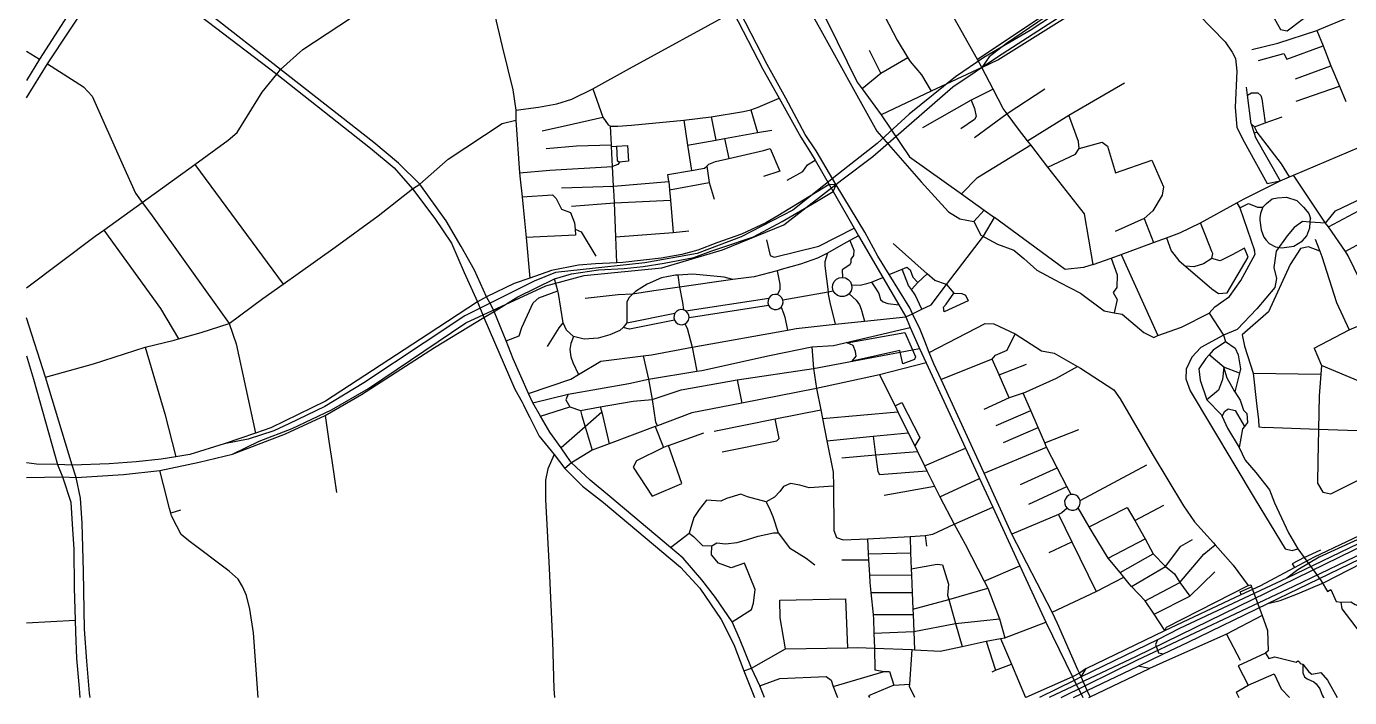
# Model space of a CAD drawing. Header units: inches. Extents: x 13372745 to 13380225, y 3541222 to 3545722.
# Drawn here: x 13372745 to 13374810, y 3541222 to 3542269 of the extents above; entities that cross this region are included whole.
import ezdxf

# ---------------------------------------------------------------- set-up
doc = ezdxf.new("R2010")
doc.units = ezdxf.units.IN
doc.header["$MEASUREMENT"] = 0

msp = doc.modelspace()

# ---------------------------------------------------------------- linework, layer by layer
for points in [[(13374235.9, 3542205.3), (13374229, 3542217.7), (13374108.2, 3542432.2), (13374052.5, 3542510.2), (13374044.9, 3542517.9), (13374019.4, 3542543.8), (13373992.9, 3542570.7), (13373984.6, 3542579.1), (13373949.3, 3542612.3), (13373929.7, 3542630.7), (13373860, 3542696.2), (13373823.4, 3542730.6), (13373725.6, 3542822.4), (13373700.7, 3542848.3), (13373667.4, 3542879.3), (13373638.8, 3542906.4), (13373629.2, 3542918), (13373626.1, 3542921.8)], [(13373599.9, 3542904.4), (13373603, 3542900), (13373699.1, 3542765.9), (13373778.5, 3542634.2), (13373783.8, 3542626.6), (13373830.6, 3542558.6), (13373856.1, 3542521.7), (13373870.5, 3542500.5), (13373900.6, 3542456.5), (13373932, 3542396.4), (13373950.8, 3542360.6), (13373983.3, 3542298.4), (13373994.3, 3542277.4), (13374041.1, 3542182.5), (13374049.1, 3542171.8), (13374079, 3542131.4)], [(13373580.7, 3542871.2), (13373638.5, 3542788.1), (13373695.7, 3542706), (13373754, 3542623.4), (13373829.3, 3542514.9), (13373885.3, 3542434.6), (13373902.2, 3542410.3), (13373984.5, 3542263.2), (13374032.9, 3542175.9), (13374072.1, 3542106), (13374141.4, 3542026.5), (13374183.9, 3541980), (13374201.5, 3541969.1), (13374223.5, 3541964.7), (13374239.7, 3541982.6)], [(13375195.8, 3542767.1), (13375059.7, 3542693.2), (13374860.4, 3542584.2), (13374517.1, 3542389.3), (13374435.4, 3542345), (13374311.1, 3542263.1), (13374238.9, 3542220.5), (13374195, 3542190.6), (13374122.3, 3542132.4), (13374072.4, 3542086.8), (13374012.1, 3542039.2), (13373941.1, 3541982.5), (13373860.4, 3541940.7), (13373791.7, 3541914.9), (13373710.2, 3541900.2), (13373570.5, 3541885.5), (13373537.4, 3541871.5), (13373429.1, 3541817.7), (13373365.5, 3541775.6), (13373271.5, 3541713.1), (13373210.7, 3541676.4), (13373154.6, 3541648.9)], [(13373159.6, 3541641.8), (13373220.9, 3541670.9), (13373278.6, 3541704), (13373430.4, 3541806.6), (13373555.3, 3541864.3), (13373615.5, 3541880.4), (13373736.4, 3541892.3), (13373831.1, 3541920.4), (13373926.9, 3541959.5), (13374017.2, 3542029.6), (13374066, 3542066.5), (13374190.5, 3542174.8), (13374260.5, 3542221.9), (13374442.1, 3542339.3), (13374520.5, 3542384.2), (13374863.5, 3542578.3), (13375060.4, 3542685.5), (13375199, 3542760.9)], [(13374127.5, 3541821), (13374123.6, 3541830.3), (13374091.5, 3541882.1), (13374073.8, 3541910.7), (13374053.4, 3541948), (13374008.8, 3542022.3), (13373977.1, 3542075), (13373960.1, 3542100.7), (13373930.1, 3542157.3), (13373900.9, 3542209.7), (13373842.3, 3542324.1), (13373830.8, 3542341.5), (13373812.6, 3542370.1), (13373640.3, 3542621.1), (13373599.9, 3542676.9), (13373591.3, 3542688.9), (13373581.1, 3542700.1)], [(13373581.1, 3542700.1), (13373585.9, 3542686.8), (13373595, 3542674.2), (13373633.7, 3542620.6), (13373711.1, 3542507.1), (13373800.1, 3542371.8), (13373819.1, 3542343.6), (13373835.4, 3542317), (13373847.9, 3542292.1), (13373894, 3542202.5), (13373919.7, 3542157.4), (13373953.4, 3542096.4), (13373968.6, 3542072.6), (13373975.7, 3542060.3), (13373997.4, 3542022.6), (13374003.7, 3542011.6), (13374036.4, 3541954.5), (13374043.2, 3541942.7), (13374081.4, 3541877.3), (13374106.2, 3541835), (13374117.2, 3541816.3)], [(13373386.7, 3542588.3), (13373395.7, 3542574.1), (13373417.4, 3542539.8), (13373430.1, 3542514.3), (13373439.1, 3542492.1), (13373442.3, 3542484.3), (13373453.7, 3542433.3), (13373459.7, 3542370.4), (13373464.8, 3542338.6), (13373467, 3542324.4), (13373475.3, 3542288.3), (13373487.5, 3542238.1), (13373503.9, 3542170.2), (13373508.6, 3542138.6), (13373508.6, 3542123.1), (13373514.5, 3542040.9), (13373515.3, 3542031.1), (13373518.3, 3542003.1), (13373522.4, 3541965.9), (13373524.9, 3541940.1), (13373530.5, 3541876.6)], [(13374766.1, 3542266.1), (13374805.9, 3542282.4), (13374877.8, 3542329.4), (13374953.6, 3542398.5), (13375060.7, 3542443.3), (13375067.9, 3542446.3)], [(13372877.8, 3542392.1), (13372867.8, 3542377.2), (13372856.4, 3542360.1), (13372765, 3542218.2), (13372744.9, 3542184.9)], [(13372877.8, 3542392.1), (13372890.8, 3542381.9), (13372909.5, 3542367.6), (13373135.7, 3542194.5), (13373282, 3542079.4), (13373318.7, 3542048.5), (13373347.2, 3542016), (13373382.3, 3541969.4), (13373408.3, 3541931.1), (13373428.1, 3541885.3), (13373448.6, 3541839.3), (13373458.6, 3541815), (13373507.3, 3541703.4), (13373518.6, 3541682.7), (13373520.5, 3541678.8)], [(13373358.6, 3542023.2), (13373325.4, 3542055.7), (13373286.8, 3542088.2), (13373141.6, 3542201.8), (13372917.5, 3542377.5), (13372899, 3542392)], [(13373950.8, 3542360.6), (13374023.7, 3542392.8), (13374033.6, 3542382.9), (13374103.7, 3542247.9), (13374120.5, 3542220.1), (13374124, 3542214.3), (13374141.9, 3542193.9), (13374156.7, 3542168)], [(13374621.3, 3542408.3), (13374702, 3542264.4), (13374712.2, 3542262.1), (13374735.8, 3542280), (13374754.1, 3542290), (13374794.2, 3542311.9), (13374806.7, 3542318.7)], [(13372744.9, 3542157.7), (13372777.7, 3542211), (13372882.3, 3542369), (13372890.8, 3542381.9)], [(13374490.7, 3542384.8), (13374444.1, 3542358.7), (13374274.2, 3542242.7), (13374247.4, 3542221.6), (13374235.9, 3542205.3)], [(13374444.1, 3542358.7), (13374417.2, 3542343.3), (13374229, 3542217.7)], [(13374235.9, 3542205.3), (13374261.1, 3542217.1), (13374454.8, 3542338.7), (13374498.5, 3542363.3)], [(13374529.9, 3542357.5), (13374555.7, 3542324.2), (13374574.1, 3542287.9), (13374615.4, 3542245.1), (13374626.4, 3542229.2), (13374631.8, 3542219.2), (13374633.8, 3542199.3), (13374631.3, 3542143.1), (13374633.8, 3542111.3), (13374645.3, 3542089.4), (13374681.1, 3542024.3), (13374701.5, 3542028.2)], [(13373141.6, 3542201.8), (13373176.2, 3542233.3), (13373288.8, 3542307), (13373464.8, 3542338.6)], [(13373508.6, 3542138.6), (13373544, 3542143.4), (13373572.8, 3542148.5), (13373595.8, 3542155.5), (13373628.7, 3542171.8), (13373686.2, 3542203.7), (13373847.9, 3542292.1)], [(13374657.1, 3542233.3), (13374697.7, 3542243.3), (13374758.9, 3542262.8), (13374766.1, 3542266.1)], [(13374758.9, 3542262.8), (13374768.5, 3542239), (13374780.8, 3542207.5), (13374793.9, 3542176), (13374803.8, 3542152.2)], [(13372744.9, 3542230.4), (13372765, 3542218.2)], [(13374060.2, 3542232.3), (13374078.2, 3542195.8)], [(13374667.5, 3542216.2), (13374707.2, 3542227.2), (13374711.8, 3542217.9), (13374768.5, 3542239)], [(13374701.5, 3542028.2), (13374715.8, 3542034.5), (13374722.4, 3542037.3), (13374894.2, 3542109.8), (13375051.4, 3542174), (13375217.4, 3542235.7), (13375244.6, 3542237.9)], [(13372777.7, 3542211), (13372834.1, 3542175), (13372847.6, 3542160.4), (13372895.9, 3542051.5), (13372915, 3542008.9), (13372925.6, 3541994.6), (13372938.5, 3541977.4), (13373061.3, 3541805.7), (13373072.1, 3541774.2), (13373102.2, 3541634.6)], [(13374120.5, 3542220.1), (13374078.2, 3542195.8), (13374049.1, 3542171.8)], [(13374235.9, 3542205.3), (13374156.7, 3542168), (13374079, 3542131.4)], [(13374409.9, 3541897.5), (13374396.1, 3541976.7), (13374339.1, 3542049.8), (13374312.2, 3542084.4), (13374307.1, 3542090.9), (13374293.2, 3542108.7), (13374275.2, 3542132.9), (13374269.3, 3542141), (13374253.5, 3542171.5), (13374235.9, 3542205.3)], [(13374725.3, 3542187.5), (13374780.8, 3542207.5)], [(13372744.9, 3541861.4), (13372852.3, 3541941.7), (13372865.7, 3541951.4), (13372925.6, 3541994.6), (13373007.6, 3542054), (13373059.5, 3542091.5), (13373073.9, 3542103.8), (13373112.9, 3542166.4), (13373135.7, 3542194.5), (13373141.6, 3542201.8)], [(13373628.7, 3542171.8), (13373644.3, 3542127.4), (13373652.7, 3542115.5), (13373656.2, 3542113.7), (13373667.6, 3542113.5), (13373689.3, 3542115.4), (13373771, 3542123.1), (13373813.6, 3542127.9), (13373863.8, 3542136.5), (13373875.6, 3542139.1), (13373887, 3542143), (13373919.7, 3542157.4)], [(13374253.5, 3542171.5), (13374219.5, 3542154.3), (13374224.5, 3542141), (13374227.2, 3542128.8), (13374224.2, 3542123.8), (13374203.1, 3542109.4)], [(13374334, 3542171.2), (13374275.2, 3542132.9), (13374224.2, 3542095.2)], [(13374307.1, 3542090.9), (13374371.8, 3542130.7), (13374458.8, 3542181.4)], [(13374661.4, 3542112.8), (13374656.1, 3542117.3), (13374650.5, 3542162.1), (13374649, 3542174.3)], [(13374650.5, 3542162.1), (13374656.9, 3542165.6), (13374666.5, 3542165.6), (13374671.3, 3542161.3), (13374673, 3542156), (13374677.9, 3542118.7)], [(13374726.4, 3542152.5), (13374793.9, 3542176)], [(13374219.5, 3542154.3), (13374143.3, 3542111.1)], [(13373358.6, 3542023.2), (13373403.2, 3542062), (13373487.4, 3542118), (13373508.6, 3542123.1)], [(13373549.5, 3542106.3), (13373598.8, 3542117), (13373644.3, 3542127.4)], [(13373771, 3542123.1), (13373776.5, 3542083.7), (13373782.9, 3542044.6)], [(13373813.6, 3542127.9), (13373820.6, 3542091.8)], [(13373875.6, 3542139.1), (13373885.9, 3542103.8)], [(13374079, 3542131.4), (13374123.1, 3542065.8), (13374204, 3542008.1), (13374239.7, 3541982.6), (13374255.7, 3541971.2)], [(13374339.1, 3542049.8), (13374382.3, 3542069.8), (13374387.6, 3542078.8), (13374386.7, 3542089.7), (13374371.8, 3542130.7)], [(13374715.8, 3542034.5), (13374703.5, 3542054.6), (13374665.4, 3542104.3), (13374661.4, 3542112.8), (13374677.9, 3542118.7), (13374704.6, 3542128.3)], [(13373666.4, 3541900.2), (13373664.9, 3541940.7), (13373662.6, 3541993.9), (13373662.1, 3542005.2), (13373661.3, 3542020.1), (13373659.6, 3542050.6), (13373657.9, 3542082), (13373657.8, 3542084.4), (13373656.2, 3542113.7)], [(13373776.5, 3542083.7), (13373820.6, 3542091.8), (13373834.2, 3542094.3), (13373885.9, 3542103.8), (13373908.4, 3542107.2)], [(13374656.1, 3542117.3), (13374660.9, 3542102.6), (13374663.1, 3542095.8), (13374701.5, 3542028.2)], [(13374665.4, 3542104.3), (13374660.9, 3542102.6)], [(13373556, 3542078.5), (13373603.1, 3542082.8), (13373657.8, 3542084.4)], [(13373657.9, 3542082), (13373665.6, 3542082.4), (13373683.1, 3542083.3), (13373684.3, 3542059.1), (13373670.4, 3542057.6), (13373667.9, 3542053.8), (13373659.6, 3542050.6)], [(13373665.6, 3542082.4), (13373666.9, 3542059.8), (13373670.4, 3542057.6)], [(13373834.2, 3542094.3), (13373841.1, 3542063.2)], [(13374204, 3542008.1), (13374229.2, 3542033.6), (13374312.2, 3542084.4)], [(13374387.6, 3542078.8), (13374423.6, 3542088.8), (13374431.9, 3542082.4), (13374444.7, 3542040.7), (13374501, 3542060.7), (13374519.5, 3542018.8), (13374517.4, 3542005.9), (13374502.8, 3541981.3), (13374489.3, 3541969.5), (13374444.2, 3541949.3)], [(13373661.3, 3542020.1), (13373747.4, 3542027.1), (13373745.8, 3542038.4), (13373782.9, 3542044.6), (13373803, 3542048), (13373806.5, 3542051.3), (13373809.8, 3542054.5), (13373820.3, 3542058.5), (13373841.1, 3542063.2), (13373895.2, 3542075.4), (13373905.4, 3542078.9), (13373920.7, 3542043.3), (13373895, 3542035.3)], [(13373932.2, 3542029.1), (13373956.3, 3542042.7), (13373963.6, 3542053.5), (13373975.7, 3542060.3)], [(13374772.3, 3541962.3), (13374788.1, 3541981.7), (13374819.7, 3541996.5), (13374871.1, 3542021.3), (13374902.9, 3542043.7), (13374922.4, 3542052.3), (13374941.3, 3542060.6), (13374960, 3542061.8)], [(13373007.6, 3542054), (13373145.3, 3541866.8)], [(13373514.5, 3542040.9), (13373561.8, 3542044.7), (13373659.6, 3542050.6)], [(13373806.5, 3542051.3), (13373810.5, 3542025.8), (13373818, 3541999.8)], [(13372774.5, 3541721.9), (13372849.4, 3541742.9), (13372929.9, 3541768.8), (13372975.2, 3541779.5), (13372982.4, 3541781.6), (13373017.4, 3541791.8), (13373061.3, 3541805.7), (13373113.9, 3541844.5), (13373145.3, 3541866.8), (13373168.8, 3541883.5), (13373226.7, 3541925), (13373293.9, 3541973.5), (13373347.2, 3542016), (13373358.6, 3542023.2)], [(13373475, 3541824.3), (13373470.2, 3541834.1), (13373462.8, 3541847.3), (13373444, 3541889), (13373423.4, 3541925.8), (13373399.7, 3541965.8), (13373358.6, 3542023.2)], [(13374008.8, 3542022.3), (13373997.4, 3542022.6), (13373917.5, 3541973.5), (13373898.8, 3541962.5), (13373860.6, 3541945.1), (13373822.1, 3541931.4), (13373792.5, 3541919.9), (13373767.8, 3541913.2), (13373735.3, 3541907.7), (13373708, 3541904.3), (13373675.8, 3541900.7), (13373666.4, 3541900.2), (13373633.1, 3541898.6), (13373606.4, 3541896.5), (13373564.5, 3541888.5), (13373530.5, 3541876.6), (13373505.8, 3541867.9), (13373462.8, 3541847.3)], [(13373475, 3541824.3), (13373511.6, 3541847.4), (13373569.2, 3541875.5), (13373595.4, 3541883.3), (13373637.8, 3541889.2), (13373677.6, 3541891.3), (13373707.5, 3541894.7), (13373740.2, 3541899.6), (13373786.2, 3541908.5), (13373812.7, 3541918.4), (13373830.1, 3541924.3), (13373879.5, 3541940.7), (13373924.5, 3541964.9), (13373977.8, 3541996.1), (13374003.7, 3542011.6), (13374008.8, 3542022.3)], [(13373580.1, 3542017.4), (13373661.3, 3542020.1)], [(13373747.4, 3542027.1), (13373748.5, 3542014.2), (13373749.9, 3541998.3), (13373754.4, 3541947.6)], [(13373748.5, 3542014.2), (13373810.5, 3542025.8)], [(13374645.2, 3542000), (13374701.5, 3542028.2)], [(13374772.3, 3541962.3), (13374722.4, 3542037.3)], [(13373518.3, 3542003.1), (13373565.6, 3542006.7), (13373571.5, 3542000.8), (13373580.1, 3541984.2), (13373594, 3541978.9), (13373600.4, 3541962.8), (13373601.2, 3541952.9), (13373602, 3541943.5), (13373524.9, 3541940.1)], [(13373662.6, 3541993.9), (13373749.9, 3541998.3)], [(13374409.9, 3541897.5), (13374437.8, 3541907.7), (13374453.3, 3541913.4), (13374503.8, 3541932), (13374524, 3541939.4), (13374545, 3541947.1), (13374577.1, 3541962.5), (13374633.8, 3541993.9), (13374645.2, 3542000)], [(13374674.2, 3541987), (13374680.1, 3541992.8), (13374689.1, 3542000), (13374697.4, 3542002)], [(13374697.4, 3542002), (13374711.4, 3542003), (13374727.7, 3541997.4)], [(13374776.7, 3541956.4), (13374831.5, 3541985.6), (13374846.2, 3541992.7), (13374884, 3542010.9), (13374892.4, 3542010.2), (13374901.9, 3541995.2), (13374907.4, 3541984.9), (13374904.1, 3541977.2), (13374897.1, 3541969.9), (13374867.7, 3541953.1), (13374859.8, 3541948.6)], [(13373595.6, 3541989), (13373662.6, 3541993.9)], [(13374633.8, 3541993.9), (13374638.6, 3541986.2), (13374661.3, 3541919.5)], [(13374638.6, 3541986.2), (13374651.9, 3541993), (13374666, 3541987.4), (13374674.2, 3541987)], [(13374674.2, 3541987), (13374671.7, 3541980.7), (13374670.8, 3541977.5), (13374669.9, 3541970.3), (13374669.6, 3541966.9), (13374671.8, 3541951.6), (13374675.8, 3541940.3), (13374679.8, 3541935.5)], [(13374727.7, 3541997.4), (13374738, 3541987), (13374746.4, 3541977.1), (13374748.6, 3541969.3)], [(13374223.5, 3541964.7), (13374234.1, 3541943.5), (13374260.3, 3541929.4), (13374286, 3541920), (13374301.2, 3541907.3), (13374321.9, 3541889.1), (13374357.5, 3541869.5), (13374390.1, 3541852.9), (13374426.8, 3541825.3), (13374442.5, 3541822.4), (13374455, 3541820.1), (13374488.9, 3541791.6), (13374504.4, 3541783.6)], [(13374238.3, 3541942.2), (13374255.7, 3541971.2)], [(13374409.9, 3541897.5), (13374394.3, 3541892.9), (13374365.7, 3541889.8), (13374255.7, 3541971.2)], [(13374489.3, 3541969.5), (13374503.8, 3541932)], [(13374772.3, 3541962.3), (13374748.3, 3541963.9), (13374736.5, 3541964.9), (13374723.2, 3541955.5), (13374712.3, 3541942.5), (13374695.3, 3541918.7), (13374691.7, 3541893), (13374696, 3541876), (13374693.2, 3541861.9), (13374665.3, 3541828.7), (13374634.6, 3541796.5), (13374613.1, 3541787.5), (13374577.9, 3541768), (13374563.4, 3541753.2), (13374554.7, 3541734.4), (13374554.4, 3541719.6), (13374560.9, 3541700.8), (13374662.4, 3541530.9), (13374709.1, 3541454.3), (13374720.3, 3541451.4), (13374728.9, 3541453.9)], [(13374585.5, 3541941.8), (13374577.1, 3541962.5)], [(13374704.2, 3541923.6), (13374722.7, 3541926.1), (13374736.3, 3541934.7), (13374743.2, 3541942.7), (13374747.8, 3541954.8), (13374748.3, 3541963.9), (13374748.6, 3541969.3)], [(13374980.9, 3541539.1), (13374978.1, 3541545.9), (13374973.2, 3541557.7), (13374947, 3541619), (13374932.1, 3541655), (13374927.3, 3541665.7), (13374890.5, 3541748.3), (13374854.5, 3541815), (13374807.5, 3541911.1), (13374803.3, 3541917.9), (13374776.7, 3541956.4), (13374772.3, 3541962.3)], [(13372865.7, 3541951.4), (13372954, 3541829.1), (13372982.4, 3541781.6)], [(13373601.2, 3541952.9), (13373610.8, 3541948.9), (13373633.7, 3541910.8)], [(13373664.9, 3541940.7), (13373754.4, 3541947.6), (13373778.5, 3541950.2)], [(13374043.2, 3541942.7), (13374030.1, 3541935.4), (13374015.9, 3541927.5), (13373995, 3541915.6), (13373979.4, 3541907.4), (13373953, 3541898.2), (13373922.9, 3541889.8), (13373916.3, 3541888), (13373880.6, 3541878.5), (13373847.5, 3541874.3)], [(13373899.6, 3541936.4), (13373905.3, 3541911.7), (13373911.8, 3541909), (13373981.4, 3541926.1), (13374036.4, 3541954.5)], [(13374180.9, 3541866.6), (13374238.3, 3541942.2)], [(13374524, 3541939.4), (13374531.4, 3541919.2), (13374543.1, 3541904), (13374595.1, 3541860), (13374605.4, 3541852.5), (13374619, 3541853.6), (13374651.6, 3541909.3), (13374645.6, 3541923.1), (13374626.7, 3541912.6), (13374607.9, 3541903.4), (13374594.9, 3541907.3), (13374581.6, 3541898.7), (13374566.6, 3541894), (13374553.8, 3541895)], [(13374595.1, 3541918), (13374585.5, 3541941.8)], [(13374756.1, 3541937.5), (13374763.4, 3541918.5), (13374766.6, 3541910), (13374789.4, 3541838.3), (13374809.3, 3541795.6)], [(13374859.8, 3541948.6), (13374803.3, 3541917.9)], [(13373995, 3541915.6), (13373990.7, 3541901.9), (13373990.7, 3541895.5), (13373995.9, 3541855.1), (13373996.3, 3541851.4), (13373998.8, 3541838.5), (13374006.8, 3541804.4)], [(13374030.1, 3541935.4), (13374036.3, 3541920.1), (13374035.5, 3541911.7), (13374031.5, 3541906.3), (13374031.2, 3541900.8), (13374030, 3541897.1), (13374017.9, 3541889.3), (13374018.2, 3541877.6)], [(13374180.9, 3541866.6), (13374162.3, 3541872.8), (13374150.5, 3541883.4), (13374097.5, 3541930.7)], [(13374590.7, 3541821.7), (13374599.6, 3541831.6), (13374622.4, 3541847.9), (13374640.1, 3541872.9), (13374662.7, 3541914.1), (13374661.3, 3541919.5)], [(13374594.9, 3541907.3), (13374596.2, 3541915.1), (13374595.1, 3541918)], [(13374763.4, 3541918.5), (13374745.8, 3541925.2), (13374733.4, 3541922.8), (13374717.2, 3541898), (13374683.2, 3541823.9), (13374642.2, 3541788.1)], [(13374679.8, 3541935.5), (13374684.5, 3541930.5), (13374694.1, 3541925.5), (13374704.2, 3541923.6)], [(13374437.8, 3541907.7), (13374446.9, 3541881.6), (13374446.7, 3541861.8), (13374440.6, 3541854.3), (13374446.9, 3541843), (13374442.5, 3541822.4)], [(13374453.3, 3541913.4), (13374510.7, 3541787.2)], [(13373847.5, 3541874.3), (13373833.7, 3541878), (13373785.1, 3541882.7), (13373761.6, 3541881.2), (13373757.9, 3541881), (13373736.1, 3541876.8), (13373713.5, 3541867.2), (13373705.4, 3541861.9), (13373695.5, 3541855.4), (13373690.9, 3541851.3), (13373685, 3541845.8), (13373681.6, 3541839.1), (13373681.6, 3541806.9), (13373676.2, 3541799.3), (13373670.8, 3541794.7), (13373655.3, 3541788), (13373637.2, 3541782.6), (13373615.5, 3541781.3), (13373598.7, 3541785.5), (13373587.8, 3541795.1), (13373582.4, 3541806.9), (13373575.2, 3541852.5), (13373574.3, 3541856.5), (13373569.2, 3541875.5)], [(13373847.5, 3541874.3), (13373764.3, 3541862.3), (13373724.2, 3541856.6), (13373690.9, 3541851.3), (13373668.4, 3541850.2), (13373617, 3541844.5)], [(13373761.6, 3541881.2), (13373764.3, 3541862.3), (13373768.7, 3541838.4), (13373770.1, 3541827.1)], [(13373916.3, 3541888), (13373920.4, 3541867.1), (13373920.8, 3541858.8), (13373916.9, 3541850.8)], [(13374006.8, 3541852.6), (13374004.1, 3541856.8), (13374003, 3541861.6), (13374003.5, 3541866.5), (13374005.6, 3541871), (13374009, 3541874.6), (13374013.4, 3541876.8), (13374018.2, 3541877.6), (13374023.1, 3541876.7), (13374027.4, 3541874.3), (13374030.7, 3541870.7), (13374032.7, 3541866.2), (13374033.1, 3541861.2), (13374031.8, 3541856.4), (13374029, 3541852.2), (13374025.1, 3541849.2), (13374020.3, 3541847.6), (13374015.3, 3541847.7), (13374010.6, 3541849.4), (13374006.8, 3541852.6)], [(13374063.7, 3541870.3), (13374081.4, 3541877.3)], [(13374091.5, 3541882.1), (13374111.5, 3541890.6), (13374118.8, 3541893.4), (13374124.3, 3541889.2), (13374128.2, 3541878), (13374135.9, 3541869.7)], [(13374142.2, 3541827.9), (13374131.7, 3541850.5), (13374126, 3541858.5), (13374121.6, 3541864.8), (13374111.5, 3541890.6)], [(13374126, 3541858.5), (13374135.9, 3541869.7), (13374150.5, 3541883.4)], [(13373493.7, 3541778.7), (13373513.7, 3541786.4), (13373518.1, 3541799.5), (13373535.6, 3541837.8), (13373544.3, 3541845.6), (13373574.3, 3541856.5)], [(13373925.2, 3541842.6), (13373995.9, 3541855.1)], [(13373995.9, 3541855.1), (13374004.1, 3541856.8)], [(13374032.7, 3541866.2), (13374046.1, 3541865.7), (13374056.5, 3541868.3), (13374063.7, 3541870.3), (13374069.7, 3541860.6), (13374074.9, 3541852.5), (13374077.5, 3541843.3), (13374082.1, 3541839.6), (13374089, 3541837), (13374106.2, 3541835)], [(13374117.2, 3541816.3), (13374127.5, 3541821), (13374142.2, 3541827.9), (13374156.8, 3541834.8), (13374180.9, 3541866.6)], [(13374180.9, 3541866.6), (13374192, 3541853.2), (13374204.7, 3541852.7), (13374210.4, 3541849.7), (13374214.8, 3541840.9), (13374177.1, 3541823.8), (13374176.3, 3541831.3), (13374180.2, 3541836.1), (13374192, 3541853.2)], [(13373462.8, 3541847.3), (13373448.6, 3541839.3), (13373371.7, 3541789.2), (13373211.6, 3541684.6), (13373126.2, 3541642.8), (13373102.2, 3541634.6), (13373053.5, 3541618), (13373000, 3541601.5), (13372978.1, 3541597.7), (13372955.3, 3541593.8), (13372916, 3541589.8), (13372873.7, 3541586.7), (13372816.3, 3541584.5), (13372793.3, 3541585.5), (13372760.4, 3541586.4), (13372744.9, 3541588.4)], [(13373773.8, 3541825.4), (13373903.6, 3541845.3)], [(13373778.9, 3541814.8), (13373903, 3541834.4)], [(13373923.5, 3541846.2), (13373920.6, 3541849.1), (13373916.9, 3541850.8), (13373912.8, 3541851.1), (13373909.2, 3541850.2), (13373906, 3541848.2), (13373903.6, 3541845.3), (13373902.2, 3541841.8), (13373902, 3541838), (13373903, 3541834.4), (13373905.1, 3541831.3), (13373908, 3541828.9), (13373911.6, 3541827.6), (13373915.3, 3541827.5), (13373919.2, 3541828.7), (13373922.5, 3541831.2), (13373924.7, 3541834.6), (13373925.7, 3541838.5), (13373925.2, 3541842.6), (13373923.5, 3541846.2)], [(13374029, 3541852.2), (13374039.8, 3541842.2), (13374045, 3541835), (13374047.8, 3541828.1), (13374052.7, 3541809.4)], [(13372744.9, 3541565.6), (13372801.2, 3541566.3), (13372822.7, 3541565.4), (13372896.3, 3541570.1), (13372953.2, 3541576.5), (13373014.4, 3541589.3), (13373066.2, 3541601.9), (13373149.3, 3541633.7), (13373211.2, 3541662.2), (13373267.7, 3541694.7), (13373381.5, 3541768.2), (13373458.6, 3541815), (13373475, 3541824.3)], [(13372829, 3541533.2), (13372822.7, 3541565.4), (13372816.3, 3541584.5), (13372774.5, 3541721.9), (13372744.9, 3541814.7)], [(13373896.9, 3541222.1), (13373889.4, 3541240.5), (13373876.6, 3541267.9), (13373857.7, 3541314.4), (13373846.3, 3541340.4), (13373820.4, 3541378.1), (13373799.1, 3541405.8), (13373769.6, 3541439.7), (13373749.8, 3541456.2), (13373655.2, 3541535.5), (13373624.5, 3541561.1), (13373595.4, 3541588.2), (13373588, 3541598.8), (13373579.2, 3541611.8), (13373561.5, 3541636), (13373547.1, 3541660.9), (13373535.1, 3541682), (13373528.4, 3541696.3), (13373504.7, 3541750.6), (13373493.7, 3541778.7), (13373475, 3541824.3)], [(13373528.4, 3541696.3), (13373594.5, 3541718.8), (13373606.6, 3541726), (13373641.4, 3541746.8), (13373707.3, 3541755.4), (13373720.4, 3541757), (13373783.9, 3541768.5), (13373932.6, 3541795.5), (13373946, 3541797.9), (13374006.8, 3541804.4), (13374052.7, 3541809.4), (13374117.2, 3541816.3)], [(13373681.6, 3541806.9), (13373756.8, 3541821.6)], [(13373776.7, 3541822.5), (13373773.8, 3541825.4), (13373770.1, 3541827.1), (13373766, 3541827.4), (13373762.4, 3541826.5), (13373759.2, 3541824.5), (13373756.8, 3541821.6), (13373755.5, 3541818.1), (13373755.3, 3541814.4), (13373756.2, 3541810.7), (13373758.3, 3541807.6), (13373761.3, 3541805.3), (13373764.8, 3541804), (13373768.6, 3541803.8), (13373772.4, 3541805), (13373775.7, 3541807.5), (13373777.9, 3541810.9), (13373778.9, 3541814.8), (13373778.5, 3541818.9), (13373776.7, 3541822.5)], [(13373922.5, 3541831.2), (13373926.2, 3541821.8), (13373928.7, 3541815.6), (13373932.6, 3541795.5)], [(13374117.2, 3541816.3), (13374124, 3541799.2), (13374138.4, 3541766.5), (13374149, 3541744.1), (13374210.5, 3541611), (13374232.4, 3541563.7), (13374252.9, 3541519.3), (13374295.4, 3541427.3), (13374336, 3541339.5), (13374377.3, 3541254.6), (13374380.2, 3541248.7), (13374390.8, 3541227.7), (13374393.7, 3541222.1)], [(13374391, 3541254.5), (13374388.2, 3541260.1), (13374385.7, 3541265.1), (13374354.2, 3541337.4), (13374345.4, 3541355.5), (13374282.9, 3541476.9), (13374239.4, 3541572), (13374172.6, 3541718.2), (13374160.8, 3541742.5), (13374153.8, 3541760.3), (13374146.9, 3541778.1), (13374139.9, 3541796.2), (13374127.5, 3541821)], [(13374504.4, 3541783.6), (13374510.7, 3541787.2), (13374547.4, 3541799.9), (13374590.7, 3541821.7)], [(13374590.7, 3541821.7), (13374613.1, 3541787.5)], [(13374754.7, 3541767.4), (13374809.3, 3541795.6), (13374854.5, 3541815)], [(13373535.1, 3541682), (13373590.2, 3541695.3), (13373685, 3541712.1), (13373715.9, 3541718.6), (13373791.2, 3541731.3), (13373798.8, 3541732.6), (13373904.6, 3541755.6), (13373970.8, 3541769.2), (13374004.4, 3541771.2), (13374124, 3541799.2)], [(13373558.3, 3541769.9), (13373576, 3541798.9), (13373582.4, 3541806.9)], [(13373756.2, 3541810.7), (13373686.2, 3541796.8), (13373676.2, 3541799.3)], [(13373772.4, 3541805), (13373775.8, 3541798.5), (13373783.9, 3541768.5)], [(13374025.5, 3541775.7), (13374115.8, 3541791.5), (13374127.5, 3541764.4), (13374132.2, 3541753.5), (13374130.9, 3541749.3), (13374112.8, 3541742.9), (13374108.6, 3541760.8), (13374108, 3541763.4), (13374033.6, 3541747.1), (13374039.7, 3541754.6), (13374038.6, 3541761.8), (13374034.9, 3541771.2), (13374025.5, 3541775.7)], [(13374153.8, 3541760.3), (13374241.2, 3541805.9), (13374254.4, 3541805.2), (13374287.8, 3541789.5)], [(13373598.7, 3541785.5), (13373594.5, 3541774.6), (13373592.8, 3541765), (13373594.5, 3541753.7), (13373597.4, 3541744.9), (13373606.6, 3541726)], [(13374252.2, 3541750.1), (13374257.3, 3541756.3), (13374275.2, 3541764.1), (13374287.8, 3541789.5), (13374329.2, 3541763), (13374348.7, 3541759.4), (13374385.3, 3541738.7), (13374390.1, 3541736), (13374441.7, 3541702.4), (13374451.9, 3541687.9), (13374501.9, 3541602.3), (13374550.4, 3541521.1), (13374567.6, 3541496), (13374597.3, 3541463.2), (13374599.8, 3541460.4), (13374628.1, 3541428.8), (13374651.4, 3541396.9)], [(13374613.1, 3541787.5), (13374616.2, 3541777.4), (13374616.3, 3541777.3), (13374597, 3541764), (13374590.7, 3541756.9), (13374585.5, 3541751.1), (13374574.6, 3541735), (13374576.7, 3541717.1), (13374587.2, 3541686.4), (13374609.6, 3541663.6), (13374611.1, 3541660.4), (13374619.4, 3541642.3), (13374637.6, 3541612.2), (13374647, 3541592.3), (13374663.5, 3541573), (13374684.8, 3541546.1), (13374692.5, 3541526.1), (13374714.6, 3541479.2), (13374728.9, 3541453.9), (13374739.1, 3541440.8), (13374765.2, 3541452.7)], [(13374616.2, 3541777.4), (13374631.3, 3541767.2), (13374636.2, 3541756.7), (13374639.7, 3541735), (13374638, 3541728.2), (13374630.6, 3541699), (13374639.3, 3541686), (13374644.2, 3541670.6), (13374649.5, 3541665.4), (13374650.5, 3541651), (13374645.7, 3541645.2), (13374642.5, 3541641.2), (13374637.6, 3541612.2)], [(13374642.2, 3541788.1), (13374645.8, 3541770.2), (13374659.6, 3541728.2), (13374664.4, 3541680.7), (13374667.7, 3541655.5), (13374668.1, 3541644.7), (13374676.8, 3541643.6)], [(13372744.9, 3541755), (13372755.7, 3541718.6), (13372793.3, 3541585.5), (13372801.2, 3541566.3), (13372814.1, 3541527)], [(13372929.9, 3541768.8), (13372960.8, 3541664.9), (13372978.1, 3541597.7)], [(13373547.1, 3541660.9), (13373592.8, 3541675.6), (13373609.3, 3541670.1), (13373640.5, 3541675.7), (13373691.5, 3541684.7), (13373721.5, 3541686.9), (13373766.6, 3541702), (13373853.8, 3541717.6), (13373973.4, 3541735.3), (13374108.6, 3541760.8), (13374127.5, 3541764.4), (13374138.4, 3541766.5)], [(13373707.3, 3541755.4), (13373715.9, 3541718.6)], [(13373783.9, 3541768.5), (13373791.2, 3541731.3)], [(13373970.8, 3541769.2), (13373973.4, 3541735.3)], [(13374300.5, 3541697.1), (13374278.8, 3541689.5), (13374263, 3541725.5), (13374252.2, 3541750.1), (13374172.6, 3541718.2)], [(13374630.6, 3541699), (13374618.7, 3541720.3), (13374613.8, 3541737.4), (13374590.7, 3541756.9)], [(13374754.7, 3541767.4), (13374766.2, 3541739.9), (13374765.2, 3541726.6), (13374762.6, 3541692.8), (13374761.3, 3541640.3), (13374760.1, 3541591.5), (13374759.7, 3541556.7), (13374768, 3541542.6), (13374780.7, 3541540.1), (13374850.2, 3541574.5), (13374864.7, 3541588.9), (13374871.6, 3541628.4), (13374874.8, 3541635.3), (13374841.9, 3541693.9), (13374826.7, 3541714.6), (13374766.2, 3541739.9)], [(13374149, 3541744.1), (13374076.4, 3541725.8), (13373977.9, 3541704.2), (13373861.5, 3541681.5), (13373783.2, 3541666.2), (13373729.5, 3541646.1), (13373726.2, 3541644.9), (13373654.5, 3541618), (13373627.6, 3541608), (13373595.4, 3541588.2), (13373585.2, 3541579.4)], [(13373973.4, 3541735.3), (13373977.9, 3541704.2)], [(13374263, 3541725.5), (13374305.5, 3541742.4)], [(13374352.2, 3541720.4), (13374385.3, 3541738.7)], [(13374638, 3541728.2), (13374613.8, 3541737.4), (13374611.4, 3541718.2), (13374605.4, 3541701.7), (13374587.2, 3541686.4)], [(13373715.9, 3541718.6), (13373721.5, 3541686.9)], [(13373853.8, 3541717.6), (13373861.5, 3541681.5)], [(13374076.4, 3541725.8), (13374100.4, 3541677.2), (13374105, 3541667.7), (13374121.1, 3541635), (13374131.1, 3541614.8), (13374135.4, 3541606), (13374146.3, 3541583.8), (13374150.3, 3541575.8), (13374162.1, 3541551.8), (13374170.1, 3541535.4), (13374192.6, 3541492.4)], [(13374300.5, 3541697.1), (13374352.2, 3541720.4)], [(13374659.6, 3541728.2), (13374765.2, 3541726.6)], [(13373590.2, 3541695.3), (13373586.8, 3541686.7), (13373592.8, 3541675.6), (13373609.3, 3541670.1), (13373611.7, 3541661.7), (13373616.8, 3541644.6), (13373627.6, 3541608)], [(13373977.9, 3541704.2), (13373984.4, 3541671.2), (13373987.2, 3541657.4), (13373993.9, 3541622.7), (13374003.8, 3541573.9), (13374004.2, 3541551.7), (13374005.1, 3541482.5), (13374009, 3541471.7), (13374019.7, 3541467.9), (13374057.4, 3541469.9), (13374123.8, 3541473.4), (13374147.3, 3541474.7), (13374159.3, 3541476.8), (13374192.6, 3541492.4)], [(13374278.8, 3541689.5), (13374238.9, 3541671.6)], [(13374375.4, 3541538.9), (13374368.8, 3541551.5), (13374353.7, 3541580.6), (13374337, 3541612.8), (13374334, 3541619.7), (13374323.7, 3541643.5), (13374312.2, 3541670.1), (13374300.5, 3541697.1)], [(13373520.5, 3541678.8), (13373525.3, 3541669.1)], [(13373525.3, 3541669.1), (13373530.4, 3541659), (13373544.8, 3541630), (13373568.5, 3541601.1), (13373585.2, 3541579.4), (13373612.8, 3541552), (13373645.6, 3541526.2), (13373736.3, 3541449.9), (13373765.7, 3541425.5), (13373795.8, 3541392.9), (13373829, 3541343.7), (13373848.7, 3541304.7), (13373864.2, 3541263.7), (13373881.1, 3541222.1)], [(13373640.5, 3541675.7), (13373642.6, 3541667.1), (13373654.5, 3541618)], [(13373721.5, 3541686.9), (13373726.5, 3541651.8), (13373729.5, 3541646.1)], [(13373818.3, 3541637.9), (13373913.6, 3541657), (13373984.4, 3541671.2)], [(13373987.2, 3541657.4), (13374105, 3541667.7)], [(13374100.4, 3541677.2), (13374111.2, 3541682.5), (13374139, 3541627.6), (13374131.1, 3541614.8)], [(13374258.2, 3541646.4), (13374312.2, 3541670.1)], [(13374611.1, 3541660.4), (13374614.5, 3541668.5), (13374620.1, 3541672.7), (13374631.3, 3541669.9), (13374645.7, 3541645.2)], [(13373154.6, 3541648.9), (13373131.1, 3541638), (13373090.8, 3541625), (13373053.5, 3541618)], [(13373211.2, 3541662.2), (13373216.9, 3541622.1)], [(13373642.6, 3541667.1), (13373616.8, 3541644.6), (13373579.2, 3541611.8)], [(13373830.4, 3541605.2), (13373915.9, 3541622.4), (13373919.6, 3541626.2), (13373913.6, 3541657)], [(13374932.1, 3541655), (13374874.8, 3541635.3), (13374851.7, 3541637.4), (13374761.3, 3541640.3), (13374676.8, 3541643.6)], [(13373066.2, 3541601.9), (13373108.1, 3541622.1), (13373159.6, 3541641.8)], [(13373726.2, 3541644.9), (13373739.1, 3541612.4), (13373697.1, 3541591.4), (13373691.9, 3541581.4), (13373721.2, 3541536.3), (13373767.7, 3541555.9), (13373746.7, 3541615.2), (13373739.1, 3541612.4)], [(13373746.7, 3541615.2), (13373802.2, 3541635.2)], [(13373993.9, 3541622.7), (13374066.3, 3541629.8), (13374121.1, 3541635)], [(13374066.3, 3541629.8), (13374070.1, 3541600.5), (13374073.5, 3541575), (13374076.2, 3541569.9), (13374150.3, 3541575.8)], [(13374269.6, 3541620), (13374323.7, 3541643.5)], [(13374334, 3541619.7), (13374387.3, 3541640.5)], [(13375189.1, 3541629.5), (13375078.9, 3541581.5), (13374996, 3541540.7), (13374929.5, 3541507.2), (13374476.5, 3541286.2), (13374341.1, 3541222.1)], [(13373216.9, 3541622.1), (13373221.6, 3541591.7)], [(13374017.5, 3541596.1), (13374070.1, 3541600.5), (13374135.4, 3541606)], [(13374146.3, 3541583.8), (13374210.5, 3541611)], [(13374239.4, 3541572), (13374337, 3541612.8)], [(13374359.9, 3541222.1), (13374478, 3541280.5), (13374722.9, 3541395.7), (13374846.2, 3541455.3), (13374973.9, 3541512.2), (13375117.7, 3541584.2), (13375192.9, 3541621.7)], [(13373221.6, 3541591.7), (13373228.6, 3541541.9)], [(13373568.5, 3541601.1), (13373558.7, 3541579.1), (13373554.8, 3541561.3), (13373554.8, 3541530.8), (13373560.4, 3541423.2), (13373566, 3541309.8), (13373568.1, 3541235.6), (13373569, 3541222.1)], [(13374389.4, 3541529.4), (13374493.3, 3541585.1)], [(13372958.9, 3541554.2), (13372953.2, 3541576.5)], [(13374296, 3541554.7), (13374353.7, 3541580.6)], [(13372968.3, 3541517), (13372958.9, 3541554.2)], [(13374004.2, 3541551.7), (13373966.5, 3541549.2), (13373952.1, 3541553.2), (13373937.3, 3541556), (13373926.6, 3541551.6), (13373920.6, 3541543.6), (13373912.2, 3541534.9), (13373899.2, 3541527.3), (13373870.3, 3541535.3), (13373859.9, 3541539.6), (13373837.6, 3541532.5), (13373828.8, 3541528.5), (13373806.4, 3541530.1), (13373794.8, 3541515.3), (13373786.5, 3541502.9), (13373778.9, 3541478.6)], [(13374083.3, 3541538), (13374162.1, 3541551.8)], [(13374170.1, 3541535.4), (13374232.4, 3541563.7)], [(13374309.4, 3541524), (13374368.8, 3541551.5)], [(13372814.1, 3541527), (13372816.3, 3541492.6)], [(13372831.7, 3541494.1), (13372829, 3541533.2)], [(13373899.2, 3541527.3), (13373905.4, 3541514.3)], [(13374385.7, 3541535.7), (13374382.6, 3541537.8), (13374379.1, 3541538.9), (13374375.4, 3541538.9), (13374371.7, 3541537.6), (13374368.5, 3541535.3), (13374366.3, 3541532.1), (13374365.1, 3541528.4), (13374365.2, 3541524.5), (13374366.5, 3541520.8), (13374368.9, 3541517.7), (13374372, 3541515.6), (13374375.6, 3541514.5), (13374379.4, 3541514.5), (13374383, 3541515.7), (13374386.1, 3541517.9), (13374388.4, 3541521.3), (13374389.6, 3541525.3), (13374389.4, 3541529.4), (13374388, 3541532.8), (13374385.7, 3541535.7)], [(13373106.4, 3541222.1), (13373099.2, 3541323), (13373093.7, 3541359.7), (13373088.5, 3541381.3), (13373082.2, 3541395.5), (13373075.5, 3541406.5), (13373061.4, 3541419.2), (13372998.3, 3541466.8), (13372986.5, 3541476.7), (13372979.4, 3541489.3), (13372971.1, 3541505.8), (13372970.2, 3541509.7), (13372968.3, 3541517)], [(13372985.1, 3541514.5), (13372970.2, 3541509.7)], [(13373905.4, 3541514.3), (13373909.5, 3541504.5)], [(13373909.5, 3541504.5), (13373917.8, 3541479)], [(13374192.6, 3541492.4), (13374252.9, 3541519.3)], [(13374368.9, 3541517.7), (13374360.9, 3541510.1), (13374355.6, 3541507.7), (13374282.9, 3541476.9)], [(13374355.6, 3541507.7), (13374376.5, 3541464.9), (13374414.4, 3541387.6)], [(13374521.5, 3541326.5), (13374505.1, 3541352.1), (13374491, 3541372.7), (13374469.7, 3541395.5), (13374465.9, 3541399.6), (13374457.7, 3541409.7), (13374451.6, 3541417.1), (13374433.1, 3541439.7), (13374408.1, 3541480.7), (13374403.6, 3541488.3), (13374386.1, 3541517.9)], [(13374403.6, 3541488.3), (13374462.9, 3541518.8), (13374474.7, 3541498.2), (13374491, 3541469.8), (13374503.3, 3541446.5), (13374522.5, 3541426.6), (13374536.6, 3541415.3), (13374544.8, 3541401.6), (13374560.6, 3541380.3)], [(13374474.7, 3541498.2), (13374519.8, 3541522.3)], [(13374923.3, 3541514.6), (13374762.2, 3541441.3), (13374729.1, 3541421.4), (13374712, 3541408.1)], [(13372816.3, 3541492.6), (13372818.7, 3541453.7), (13372819.4, 3541393), (13372820.8, 3541342.7), (13372821.3, 3541324.4), (13372823.2, 3541282.9), (13372826.9, 3541236.9), (13372828.4, 3541222.1)], [(13372844.2, 3541222.1), (13372843.2, 3541229), (13372838.9, 3541278.7), (13372835.3, 3541328.9), (13372833.7, 3541418.7), (13372831.7, 3541494.1)], [(13374192.6, 3541492.4), (13374209.7, 3541461.5), (13374239.6, 3541403.6), (13374245.2, 3541392.7), (13374257.5, 3541360.1), (13374263.6, 3541344.9), (13374271.8, 3541315.2)], [(13374521.5, 3541326.5), (13374640.8, 3541382.8), (13374671.1, 3541397), (13374723.6, 3541424.9), (13374755, 3541441.5), (13374855.9, 3541489.6)], [(13374864.3, 3541481.9), (13374712, 3541408.1), (13374544.3, 3541329.9)], [(13374682.2, 3541369), (13374701.5, 3541373.7), (13374728.5, 3541383.7), (13374770, 3541401.4), (13374926.4, 3541481.6)], [(13373749.8, 3541456.2), (13373778.9, 3541478.6), (13373785.7, 3541473.4), (13373800, 3541459.4), (13373814.4, 3541459), (13373822.4, 3541463.4), (13373835.6, 3541461.8), (13373854.3, 3541464.2), (13373870.1, 3541468.5)], [(13373870.1, 3541468.5), (13373887, 3541474)], [(13373887, 3541474), (13373910.6, 3541479), (13373917.8, 3541479), (13373935.7, 3541455.8), (13373961.7, 3541439.5), (13373975.3, 3541429.1)], [(13374057.4, 3541469.9), (13374058.7, 3541446.4), (13374059.2, 3541437.1), (13374060.6, 3541413.3), (13374061.2, 3541401.4), (13374062.8, 3541386), (13374066.1, 3541351.7), (13374066.8, 3541344.4), (13374067.5, 3541322.4), (13374068.2, 3541299.1)], [(13374123.8, 3541473.4), (13374124.8, 3541447.9), (13374125.8, 3541423), (13374126.2, 3541413), (13374127.3, 3541385.7), (13374128.3, 3541360.1), (13374128.6, 3541351.4), (13374129.7, 3541324.9), (13374130.8, 3541296.6)], [(13374147.3, 3541474.7), (13374149.3, 3541458.3)], [(13374340.9, 3541448.4), (13374376.5, 3541464.9)], [(13374433.1, 3541439.7), (13374491, 3541469.8)], [(13374469.7, 3541395.5), (13374522.5, 3541426.6), (13374546.5, 3541458.5), (13374564.7, 3541468.8)], [(13374557.7, 3541308.4), (13374682.2, 3541369), (13374873.6, 3541461.6)], [(13373846.3, 3541340.4), (13373876.3, 3541359.2), (13373879.5, 3541369.2), (13373881.9, 3541390.8), (13373865.5, 3541431.5), (13373844.7, 3541424.3), (13373824.8, 3541431.9), (13373814, 3541444.7), (13373814.4, 3541459)], [(13374058.7, 3541446.4), (13374124.8, 3541447.9)], [(13374451.6, 3541417.1), (13374503.3, 3541446.5)], [(13374491, 3541372.7), (13374544.8, 3541401.6), (13374582.2, 3541445.5), (13374599.8, 3541460.4)], [(13374739.1, 3541440.8), (13374720.3, 3541430.5), (13374723.6, 3541424.9)], [(13374739.1, 3541440.8), (13374765.5, 3541404.1)], [(13374017.6, 3541436.7), (13374059.2, 3541437.1)], [(13374125.8, 3541423), (13374166.4, 3541430), (13374174.4, 3541429), (13374183.9, 3541399), (13374182.5, 3541381.8), (13374184.4, 3541375.2), (13374195, 3541337.5), (13374205.2, 3541301.8)], [(13374239.6, 3541403.6), (13374295.4, 3541427.3)], [(13374060.6, 3541413.3), (13374126.2, 3541413)], [(13374345.4, 3541355.5), (13374414.4, 3541387.6), (13374457.7, 3541409.7)], [(13374505.1, 3541352.1), (13374560.6, 3541380.3), (13374599.7, 3541418)], [(13374765.5, 3541404.1), (13374775.4, 3541387.6), (13374780.8, 3541390.8), (13374789.1, 3541371.7), (13374796.9, 3541370.7)], [(13374062.8, 3541386), (13374127.3, 3541385.7)], [(13374184.4, 3541375.2), (13374245.2, 3541392.7)], [(13374521.5, 3541326.5), (13374524.3, 3541331.7), (13374651.4, 3541396.9)], [(13374651.4, 3541396.9), (13374655.9, 3541397.7), (13374656.9, 3541394.9), (13374673.5, 3541350.2), (13374681.8, 3541326.6), (13374682.8, 3541295.1), (13374678.6, 3541291.5), (13374635.9, 3541271.5)], [(13374640.8, 3541382.8), (13374639.1, 3541386.9), (13374656.9, 3541394.9)], [(13373929.5, 3541298), (13373921.1, 3541346.5), (13373920.8, 3541374.1), (13374023.2, 3541375.9), (13374026.3, 3541299.8)], [(13374128.3, 3541360.1), (13374184.4, 3541375.2)], [(13374796.9, 3541370.7), (13374811.8, 3541371.5), (13374818.7, 3541367.2), (13374827.8, 3541363.7), (13374850, 3541345.5), (13374881.6, 3541286.1), (13374884.1, 3541281.9), (13374906.8, 3541243.6), (13374915.5, 3541222.1)], [(13374890.7, 3541222.1), (13374875.6, 3541259.2), (13374798.4, 3541360.3), (13374796.9, 3541370.7)], [(13372744.9, 3541338.5), (13372820.8, 3541342.7)], [(13373864.2, 3541263.7), (13373876.6, 3541267.9), (13373929.5, 3541298), (13374026.3, 3541299.8), (13374042.5, 3541300.1), (13374068.2, 3541299.1), (13374127.3, 3541296.8), (13374130.8, 3541296.6), (13374171.1, 3541294.6), (13374205.2, 3541301.8), (13374242.4, 3541309.8), (13374265.2, 3541314), (13374271.8, 3541315.2), (13374336, 3541339.5)], [(13374066.1, 3541351.7), (13374128.6, 3541351.4)], [(13374067.5, 3541322.4), (13374129.7, 3541324.9), (13374195, 3541337.5), (13374263.6, 3541344.9)], [(13374673.5, 3541350.2), (13374617.9, 3541320.8), (13374518.5, 3541276.8), (13374497.7, 3541267.2), (13374480, 3541271.2)], [(13374544.3, 3541329.9), (13374510.2, 3541311.9), (13374391, 3541254.5)], [(13374391, 3541254.5), (13374398.7, 3541267.1), (13374521.5, 3541326.5)], [(13374617.9, 3541320.8), (13374638.9, 3541280.5)], [(13374068.2, 3541299.1), (13374068.7, 3541265.4), (13374083.7, 3541262.9)], [(13374131.3, 3541222.1), (13374123.1, 3541239.2), (13374123.4, 3541243.1), (13374127.3, 3541296.8)], [(13374242.4, 3541309.8), (13374257.3, 3541264.5)], [(13374265.2, 3541314), (13374282, 3541274.2), (13374303.9, 3541222.1)], [(13374390.8, 3541227.7), (13374400.3, 3541232.9), (13374480, 3541271.2), (13374519.6, 3541290.3), (13374557.7, 3541308.4)], [(13374510.2, 3541311.9), (13374506.8, 3541304.7), (13374511.5, 3541291.7), (13374519.6, 3541290.3)], [(13374678.6, 3541291.5), (13374683.7, 3541282.9), (13374693, 3541285.5), (13374726.2, 3541277.3), (13374728.9, 3541279.1), (13374731.5, 3541277.5), (13374732.9, 3541275.4), (13374736.7, 3541274.1)], [(13373889.4, 3541240.5), (13373920.6, 3541251.7), (13373993, 3541255.1), (13374000.5, 3541249), (13374004.1, 3541239.4), (13374010.4, 3541222.1)], [(13374004.1, 3541239.4), (13374083.7, 3541262.9), (13374092, 3541262.9), (13374098.7, 3541241.6), (13374059.2, 3541224.5), (13374060.4, 3541222.1)], [(13374251.9, 3541262.4), (13374257.3, 3541264.5), (13374282, 3541274.2)], [(13374398.7, 3541267.1), (13374388.2, 3541260.1), (13374377.3, 3541254.6), (13374304.6, 3541222.1)], [(13374391, 3541254.5), (13374380.2, 3541248.7)], [(13374405.7, 3541222.1), (13374405.1, 3541223.3), (13374400.3, 3541232.9), (13374391, 3541254.5)], [(13374402.8, 3541222.1), (13374405.1, 3541223.3), (13374497.7, 3541267.2)], [(13374632.8, 3541230.3), (13374651.4, 3541241.2), (13374692, 3541259.2), (13374703.1, 3541235.8), (13374715.8, 3541222.1)], [(13374635.9, 3541271.5), (13374651.4, 3541241.2)], [(13374736.7, 3541274.1), (13374736.9, 3541260.6), (13374739.4, 3541254.2), (13374743.6, 3541251.2), (13374753.8, 3541246.6), (13374757.5, 3541243.4), (13374763.2, 3541235.5), (13374766.8, 3541225.9), (13374768.7, 3541222.9), (13374770.3, 3541222.1)], [(13374736.7, 3541274.1), (13374746.3, 3541262.2), (13374751.1, 3541258.4), (13374765, 3541261.2), (13374775.2, 3541249.2), (13374790.5, 3541222.1)], [(13374098.7, 3541241.6), (13374123.4, 3541243.1)], [(13374380.2, 3541248.7), (13374325.7, 3541222.1)], [(13374379, 3541222.1), (13374390.8, 3541227.7)], [(13374632.8, 3541230.3), (13374636.8, 3541222.1)]]:
    msp.add_lwpolyline(points)

doc.saveas('drawing.dxf')
